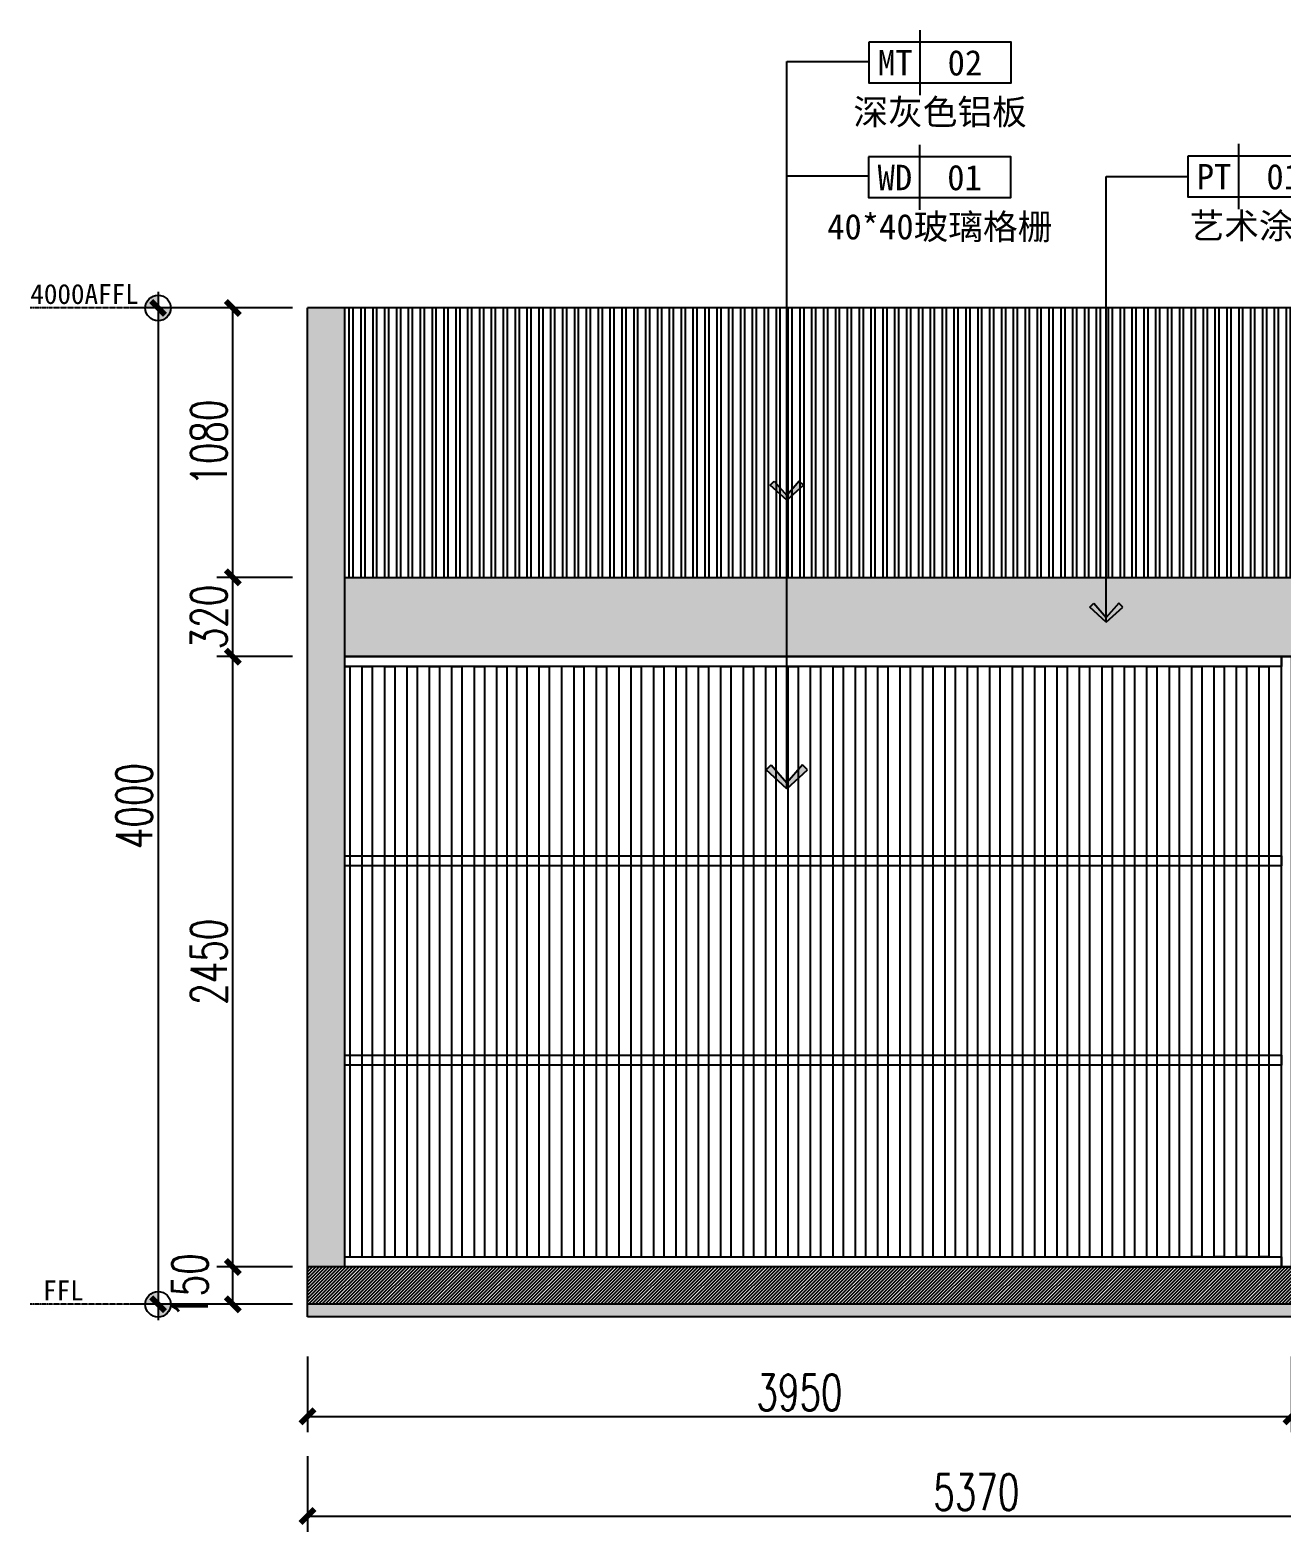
# Model space of a CAD drawing. Header units: millimetres. Extents: x 5625199 to 7433318, y -3316392 to -2552493.
# Drawn here: x 6440083 to 6445109, y -2677437 to -2671407 of the extents above; entities that cross this region are included whole.
import ezdxf
from ezdxf.enums import TextEntityAlignment as Align

# ---------------------------------------------------------------- set-up
doc = ezdxf.new("R2010")
doc.units = ezdxf.units.MM
doc.header["$PDMODE"] = 35
doc.header["$PDSIZE"] = -10
doc.linetypes.add('M-CENTER', pattern=[11.25, 7.5, -1.25, 1.25, -1.25])
for name, color, linetype in [('155', 155, 'Continuous'), ('DIM', 7, 'Continuous'), ('PL-固定家具', 155, 'Continuous'), ('PL-文字标注', 2, 'Continuous')]:
    doc.layers.add(name, color=color, linetype=linetype)
doc.styles.add('03.YBC-宋体2.5', font='', dxfattribs={"width": 0.8, "height": 2.5})
doc.styles.add('dop-S', font='')
doc.styles.add('标注-尺寸', font='simplex.shx', dxfattribs={"width": 0.7})
doc.styles.get('03.YBC-宋体2.5').set_extended_font_data('SimSun')
doc.styles.get('dop-S').set_extended_font_data('SimSun')
doc.dimstyles.new('90', dxfattribs={"dimscale": 0.9, "dimtxt": 150, "dimasz": 50, "dimexe": 120, "dimexo": 150, "dimgap": 30, "dimtad": 1, "dimdec": 0, "dimrnd": 5, "dimdsep": 46, "dimtxsty": '标注-尺寸', "dimblk": 'ARCHTICK', "dimcen": 0.2, "dimclrd": 8, "dimclre": 8, "dimclrt": 2, "dimadec": 0, "dimazin": 0, "dimtfac": 1, "dimtdec": 0, "dimtmove": 2, "dimatfit": 3, "dimldrblk": 'ccccc', "dimfxl": 300, "dimfxlon": 1, "dimtolj": 1, "dimtzin": 0, "dimarcsym": 0})
doc.dimstyles.new('副本 100', dxfattribs={"dimscale": 0.8, "dimtxt": 180, "dimasz": 70, "dimexe": 80, "dimexo": 100, "dimgap": 30, "dimtad": 1, "dimdec": 0, "dimrnd": 5, "dimdsep": 46, "dimtxsty": '标注-尺寸', "dimblk": 'ARCHTICK', "dimcen": 0.2, "dimdle": 5, "dimclrd": 8, "dimclre": 8, "dimclrt": 2, "dimadec": 0, "dimazin": 0, "dimtfac": 1, "dimtdec": 0, "dimtmove": 2, "dimatfit": 3, "dimldrblk": 'ccccc', "dimfxl": 300, "dimfxlon": 1, "dimtolj": 1, "dimtzin": 0, "dimarcsym": 0})

# ---------------------------------------------------------------- blocks, each defined once
blk = doc.blocks.new('_ArchTick')
at = {"color": 0, "linetype": 'ByBlock', "const_width": 0.4}
blk.add_lwpolyline([(-0.5, -0.5), (0.5, 0.5)], dxfattribs=at)
blk = doc.blocks.new('*D309')
at = {"layer": '155', "color": 8, "lineweight": -2, "ltscale": 500, "transparency": 16777216}
for p, q in [((6441196.475967375, -2676732.718903087), (6441196.475967375, -2677036.718903087)), ((6445146.585626369, -2676732.718903087), (6445146.585626369, -2677036.718903087)), ((6441192.475967375, -2676972.718903087), (6445150.585626369, -2676972.718903087))]:
    blk.add_line(p, q, dxfattribs=at)
at = {"layer": 'Defpoints', "color": 0, "transparency": 16777216}
for p in [(6441196.475967375, -2676372.718903087), (6445146.585626369, -2676372.718903087), (6445146.585626369, -2676972.718903087)]:
    blk.add_point(p, dxfattribs=at)
at = {"layer": '155', "color": 8, "linetype": 'ByBlock', "lineweight": -2, "transparency": 16777216, "xscale": 56, "yscale": 56, "zscale": 56, "rotation": 180}
blk.add_blockref('_ArchTick', (6441196.475967375, -2676972.718903087), dxfattribs=at)
at = {"layer": '155', "color": 8, "linetype": 'ByBlock', "lineweight": -2, "transparency": 16777216, "xscale": 56, "yscale": 56, "zscale": 56}
blk.add_blockref('_ArchTick', (6445146.585626369, -2676972.718903087), dxfattribs=at)
at = {"layer": '155', "color": 2, "ltscale": 500, "transparency": 16777216, "insert": (6443171.530796872, -2676876.718903086), "char_height": 144, "attachment_point": 5, "style": '标注-尺寸'}
blk.add_mtext('\\A1;3950', dxfattribs=at)
blk = doc.blocks.new('ccccc')
h = blk.add_hatch(color=44)
h.dxf.hatch_style = 1
h.paths.add_polyline_path([(-1.713128774543291, -1.115298350458032), (-1.349075249163432, -1.474599215202033), (1e-16, 1e-16), (-1.349075249163432, 1.474599215202033), (-1.713128774543291, 1.115298350458032), (-0.4242640688316899, -1e-16)])
at = {"color": 44}
for p, q in [((-1.349075249163432, 1.474599215202033), (-1.713128774543291, 1.115298350458032)), ((-1.713128774543291, 1.115298350458032), (-0.4242640688316898, 0)), ((0, 0), (-1.349075249163432, 1.474599215202033)), ((-0.4242640688316898, 0), (-5.066636229632421, 0)), ((-1.713128774543291, -1.115298350458032), (-0.4242640688316898, 0)), ((0, 0), (-1.349075249163432, -1.474599215202033)), ((-1.349075249163432, -1.474599215202033), (-1.713128774543291, -1.115298350458032))]:
    blk.add_line(p, q, dxfattribs=at)
blk = doc.blocks.new('*D374')
at = {"layer": '155', "color": 8, "lineweight": -2, "ltscale": 500, "transparency": 16777216}
for p, q in [((6441196.475967375, -2677132.718903087), (6441196.475967375, -2677436.718903087)), ((6446566.585591257, -2677132.718903087), (6446566.585591257, -2677436.718903087)), ((6441192.475967375, -2677372.718903086), (6446570.585591257, -2677372.718903086))]:
    blk.add_line(p, q, dxfattribs=at)
at = {"layer": 'Defpoints', "color": 0, "transparency": 16777216}
for p in [(6441196.475967375, -2676372.718903087), (6446566.585591257, -2676572.718903087), (6446566.585591257, -2677372.718903086)]:
    blk.add_point(p, dxfattribs=at)
at = {"layer": '155', "color": 8, "linetype": 'ByBlock', "lineweight": -2, "transparency": 16777216, "xscale": 56, "yscale": 56, "zscale": 56, "rotation": 180}
blk.add_blockref('_ArchTick', (6441196.475967375, -2677372.718903086), dxfattribs=at)
at = {"layer": '155', "color": 8, "linetype": 'ByBlock', "lineweight": -2, "transparency": 16777216, "xscale": 56, "yscale": 56, "zscale": 56}
blk.add_blockref('_ArchTick', (6446566.585591257, -2677372.718903086), dxfattribs=at)
at = {"layer": '155', "color": 2, "ltscale": 500, "transparency": 16777216, "insert": (6443881.530779316, -2677276.718903087), "char_height": 144, "attachment_point": 5, "style": '标注-尺寸'}
blk.add_mtext('\\A1;5370', dxfattribs=at)
blk = doc.blocks.new('子标高')
h = blk.add_hatch(color=256)
edge = h.paths.add_edge_path()
edge.add_arc((-600.2409431565975, 0.2411642588631366), 50.95940477876863, 89.72884797535391, 180.2711520246482, ccw=False)
edge.add_line((-599.9997788977342, 51.19999838216973), (-599.9997788977342, -3.638e-12))
edge.add_line((-599.9997788977342, 0), (-651.1997772799077, 0))
edge = h.paths.add_edge_path()
edge.add_arc((-599.7586146388712, -0.2411642588667746), 50.95940477876958, -90.27115202464557, 0.271152024646824, ccw=False)
edge.add_line((-599.9997788977342, -51.19999838217336), (-599.9997788977342, 0))
edge.add_line((-599.9997788977342, 0), (-548.7997805155609, 0))
for p, q in [((-599.9997788977342, 63.99999797771307), (-599.9997788977342, -63.9999979777167)), ((-200, 0), (-709.9997754219294, 0))]:
    blk.add_line(p, q)
at = {"linetype": 'M-CENTER', "ltscale": 0.5}
blk.add_line((-709.9997754219294, -3.63798e-11), (-1113.972843062991, 9.8225428e-09), dxfattribs=at)
at = {"color": 5}
blk.add_circle((-599.9997788977342, 0), 51.19999838217196, dxfattribs=at)
at = {"style": 'dop-S'}
blk.add_attdef('标高', (-1232.206651260485, 15.99306680168956), '', height=99.99999684017963, dxfattribs=at)
blk = doc.blocks.new('母标高')
h = blk.add_hatch(color=256)
edge = h.paths.add_edge_path()
edge.add_arc((-600.2409431565975, 0.2411642588631366), 50.95940477876863, 89.72884797535391, 180.2711520246482, ccw=False)
edge.add_line((-599.9997788977342, 51.19999838216973), (-599.9997788977342, -3.638e-12))
edge.add_line((-599.9997788977342, 0), (-651.1997772799077, 0))
edge = h.paths.add_edge_path()
edge.add_arc((-599.7586146388712, -0.2411642588667746), 50.95940477876958, -90.27115202464557, 0.271152024646824, ccw=False)
edge.add_line((-599.9997788977342, -51.19999838217336), (-599.9997788977342, 0))
edge.add_line((-599.9997788977342, 0), (-548.7997805155609, 0))
for p, q in [((-599.9997788977342, 63.99999797771307), (-599.9997788977342, -63.9999979777167)), ((-200, 0), (-709.9997754219294, 0))]:
    blk.add_line(p, q)
at = {"linetype": 'M-CENTER', "ltscale": 0.5}
blk.add_line((-709.9997754219294, -3.63798e-11), (-1113.972843062991, 9.8225428e-09), dxfattribs=at)
at = {"color": 5}
blk.add_circle((-599.9997788977342, 0), 51.19999838217196, dxfattribs=at)
at = {"style": 'dop-S'}
blk.add_attdef('标高', (-1104.391530706991, 15.99306680168956), '', height=99.99999684017963, dxfattribs=at)
blk = doc.blocks.new('*D537')
at = {"layer": '155', "color": 8, "lineweight": -2, "ltscale": 500, "transparency": 16777216}
for p, q in [((6441136.475967375, -2676372.718903087), (6440832.475967375, -2676372.718903087)), ((6440896.475967374, -2676526.718903087), (6440896.475967374, -2676368.718903087)), ((6441136.475967375, -2676522.718903087), (6440832.475967375, -2676522.718903087))]:
    blk.add_line(p, q, dxfattribs=at)
at = {"layer": 'Defpoints', "color": 0, "transparency": 16777216}
for p in [(6440896.475967374, -2676372.718903087), (6441335.312624277, -2676372.718903087), (6441335.312624277, -2676522.718903087)]:
    blk.add_point(p, dxfattribs=at)
at = {"layer": '155', "color": 8, "linetype": 'ByBlock', "lineweight": -2, "transparency": 16777216, "xscale": 56, "yscale": 56, "zscale": 56}
for p, rotation in [((6440896.475967374, -2676372.718903087), 90), ((6440896.475967374, -2676522.718903087), 270)]:
    blk.add_blockref('_ArchTick', p, dxfattribs=dict(at, rotation=rotation))
at = {"layer": '155', "color": 2, "ltscale": 500, "transparency": 16777216, "insert": (6440724.475967374, -2676447.718903087), "char_height": 144, "attachment_point": 5, "rotation": 90, "style": '标注-尺寸'}
blk.add_mtext('\\A1;150', dxfattribs=at)
blk = doc.blocks.new('*D538')
at = {"layer": '155', "color": 8, "lineweight": -2, "ltscale": 500, "transparency": 16777216}
for p, q in [((6441136.475967375, -2673922.718903087), (6440832.475967375, -2673922.718903087)), ((6440896.475967374, -2676376.718903087), (6440896.475967374, -2673918.718903087)), ((6441136.475967375, -2676372.718903087), (6440832.475967375, -2676372.718903087))]:
    blk.add_line(p, q, dxfattribs=at)
at = {"layer": 'Defpoints', "color": 0, "transparency": 16777216}
for p in [(6440896.475967374, -2673922.718903087), (6441775.734031129, -2673922.718903087), (6441335.312624277, -2676372.718903087)]:
    blk.add_point(p, dxfattribs=at)
at = {"layer": '155', "color": 8, "linetype": 'ByBlock', "lineweight": -2, "transparency": 16777216, "xscale": 56, "yscale": 56, "zscale": 56}
for p, rotation in [((6440896.475967374, -2673922.718903087), 90), ((6440896.475967374, -2676372.718903087), 270)]:
    blk.add_blockref('_ArchTick', p, dxfattribs=dict(at, rotation=rotation))
at = {"layer": '155', "color": 2, "ltscale": 500, "transparency": 16777216, "insert": (6440800.475967375, -2675147.718903087), "char_height": 144, "attachment_point": 5, "rotation": 90, "style": '标注-尺寸'}
blk.add_mtext('\\A1;2450', dxfattribs=at)
blk = doc.blocks.new('*D539')
at = {"layer": '155', "color": 8, "lineweight": -2, "ltscale": 500, "transparency": 16777216}
for p, q in [((6441136.475967375, -2673604.328019735), (6440832.475967375, -2673604.328019735)), ((6440896.475967374, -2673926.718903087), (6440896.475967374, -2673600.328019735)), ((6441136.475967375, -2673922.718903087), (6440832.475967375, -2673922.718903087))]:
    blk.add_line(p, q, dxfattribs=at)
at = {"layer": 'Defpoints', "color": 0, "transparency": 16777216}
for p in [(6440896.475967374, -2673604.328019735), (6441775.734031129, -2673604.328019735), (6441775.734031129, -2673922.718903087)]:
    blk.add_point(p, dxfattribs=at)
at = {"layer": '155', "color": 8, "linetype": 'ByBlock', "lineweight": -2, "transparency": 16777216, "xscale": 56, "yscale": 56, "zscale": 56}
for p, rotation in [((6440896.475967374, -2673604.328019735), 90), ((6440896.475967374, -2673922.718903087), 270)]:
    blk.add_blockref('_ArchTick', p, dxfattribs=dict(at, rotation=rotation))
at = {"layer": '155', "color": 2, "ltscale": 500, "transparency": 16777216, "insert": (6440800.475967375, -2673763.523461411), "char_height": 144, "attachment_point": 5, "rotation": 90, "style": '标注-尺寸'}
blk.add_mtext('\\A1;320', dxfattribs=at)
blk = doc.blocks.new('*D540')
at = {"layer": '155', "color": 8, "lineweight": -2, "ltscale": 500, "transparency": 16777216}
for p, q in [((6440896.475967374, -2673608.328019736), (6440896.475967374, -2672518.718903087)), ((6441136.475967375, -2672522.718903087), (6440832.475967375, -2672522.718903087)), ((6441136.475967375, -2673604.328019735), (6440832.475967375, -2673604.328019735))]:
    blk.add_line(p, q, dxfattribs=at)
at = {"layer": 'Defpoints', "color": 0, "transparency": 16777216}
for p in [(6440896.475967374, -2672522.718903087), (6441762.983029323, -2672522.718903087), (6441639.492302402, -2673604.328019735)]:
    blk.add_point(p, dxfattribs=at)
at = {"layer": '155', "color": 8, "linetype": 'ByBlock', "lineweight": -2, "transparency": 16777216, "xscale": 56, "yscale": 56, "zscale": 56}
for p, rotation in [((6440896.475967374, -2672522.718903087), 90), ((6440896.475967374, -2673604.328019735), 270)]:
    blk.add_blockref('_ArchTick', p, dxfattribs=dict(at, rotation=rotation))
at = {"layer": '155', "color": 2, "ltscale": 500, "transparency": 16777216, "insert": (6440800.475967375, -2673063.523461411), "char_height": 144, "attachment_point": 5, "rotation": 90, "style": '标注-尺寸'}
blk.add_mtext('\\A1;1080', dxfattribs=at)
blk = doc.blocks.new('*D541')
at = {"layer": '155', "color": 8, "lineweight": -2, "ltscale": 500, "transparency": 16777216}
for p, q in [((6440596.476188477, -2672518.718903087), (6440596.476188477, -2676526.718903087)), ((6440836.476188477, -2672522.718903087), (6440532.476188478, -2672522.718903087)), ((6440836.476188477, -2676522.718903087), (6440532.476188478, -2676522.718903087))]:
    blk.add_line(p, q, dxfattribs=at)
at = {"layer": 'Defpoints', "color": 0, "transparency": 16777216}
for p in [(6441762.983029323, -2672522.718903087), (6440596.476188477, -2676522.718903087), (6441436.187316903, -2676522.718903087)]:
    blk.add_point(p, dxfattribs=at)
at = {"layer": '155', "color": 8, "linetype": 'ByBlock', "lineweight": -2, "transparency": 16777216, "xscale": 56, "yscale": 56, "zscale": 56}
for p, rotation in [((6440596.476188477, -2672522.718903087), 90), ((6440596.476188477, -2676522.718903087), 270)]:
    blk.add_blockref('_ArchTick', p, dxfattribs=dict(at, rotation=rotation))
at = {"layer": '155', "color": 2, "ltscale": 500, "transparency": 16777216, "insert": (6440500.476188478, -2674522.718903087), "char_height": 144, "attachment_point": 5, "rotation": 90, "style": '标注-尺寸'}
blk.add_mtext('\\A1;4000', dxfattribs=at)
blk = doc.blocks.new('*U613')
at = {"color": 50}
blk.add_line((-9.000000000004574, 3.200000000014711), (-9.000000000004574, -3.200000000014711), dxfattribs=at)
at = {"color": 150}
blk.add_lwpolyline([(-14.00000000000457, 2.000000000014665), (-13.99999999999542, -2.000000000014665), (4.5759e-12, -2.000000000014665), (-4.5759e-12, 2.000000000014665)], close=True, dxfattribs=at)
at = {"color": 50, "style": '03.YBC-宋体2.5', "flags": 8}
for tag, p in [('PT', (-11.41203370425435, -0.0169426641272139)), ('01', (-4.560573803961943, -0.0169426641272139)), ('材料名称', (-7.000000000004575, -4.854991556547588))]:
    blk.add_attdef(tag, text='', height=2.5, dxfattribs=at).set_placement(p, align=Align.MIDDLE_CENTER)
blk = doc.blocks.new('*U604')
at = {"color": 50}
blk.add_line((-9.000000000004574, 3.200000000014711), (-9.000000000004574, -3.200000000014711), dxfattribs=at)
at = {"color": 150}
blk.add_lwpolyline([(-14.00000000000457, 2.000000000014665), (-13.99999999999542, -2.000000000014665), (4.5759e-12, -2.000000000014665), (-4.5759e-12, 2.000000000014665)], close=True, dxfattribs=at)
at = {"color": 50, "style": '03.YBC-宋体2.5', "flags": 8}
for tag, p in [('PT', (-11.41203370425435, -0.0169426641272139)), ('01', (-4.560573803961943, -0.0169426641272139)), ('材料名称', (-7.000000000004575, -4.854991556547588))]:
    blk.add_attdef(tag, text='', height=2.5, dxfattribs=at).set_placement(p, align=Align.MIDDLE_CENTER)
blk = doc.blocks.new('*U618')
at = {"color": 50}
blk.add_line((-9.000000000004574, 3.200000000014711), (-9.000000000004574, -3.200000000014711), dxfattribs=at)
at = {"color": 150}
blk.add_lwpolyline([(-14.00000000000457, 2.000000000014665), (-13.99999999999542, -2.000000000014665), (4.5759e-12, -2.000000000014665), (-4.5759e-12, 2.000000000014665)], close=True, dxfattribs=at)
at = {"color": 50, "style": '03.YBC-宋体2.5', "flags": 8}
for tag, p in [('PT', (-11.41203370425435, -0.0169426641272139)), ('01', (-4.560573803961943, -0.0169426641272139)), ('材料名称', (-7.000000000004575, -4.854991556547588))]:
    blk.add_attdef(tag, text='', height=2.5, dxfattribs=at).set_placement(p, align=Align.MIDDLE_CENTER)

msp = doc.modelspace()

# ---------------------------------------------------------------- hatches: boundary and pattern name
at = {"layer": '155', "ltscale": 500}
h = msp.add_hatch(dxfattribs=at)
h.set_pattern_fill('钢筋混凝土', color=250, scale=3)
h.set_pattern_definition([(45, (613248.6137712891, -417409.755274), (-5.303300858899105, 5.303300858899106), []), (50, (613248.6137712891, -417409.755274), (21.5178054780226, -1.882564049477853), [2.249999999999998, -24.74999999999999]), (355, (613248.6137712891, -417409.755274), (-4.162540008390001, 22.56576401100035), [1.799999999999999, -19.8]), (100.4514, (613250.4069216892, -417409.9121542), (17.35528145142065, 20.68318626182861), [1.912205699999999, -21.03426335999998]), (46.1842, (613248.6137712891, -417403.755274), (32.01723145876933, -4.965570429870544), [3.375, -37.125]), (96.6356, (613251.2818736392, -417404.16907321), (28.0398811664611, 29.22353612701324), [2.86830864, -31.55139]), (351.1842000000001, (613248.6137712891, -417403.755274), (28.03985835400882, 29.22355802775973), [2.7, -29.7]), (21, (613251.6137712891, -417405.255274), (17.90721156355385, -12.07856671996016), [2.25, -24.75]), (326, (613251.6137712891, -417405.255274), (7.299459957647467, 21.75450135140559), [1.799999999999999, -19.79999999999998]), (71.4514, (613253.1060382792, -417406.26182218), (25.20667885744471, 9.675914901298569), [1.912205699999999, -21.03426336]), (37.5, (613248.6137712891, -417409.755274), (0.3647956595187181, 9.986815614939346), [0, -19.56, 0, -20.1, 0, -19.875]), (7.499999999999999, (613248.6137712891, -417409.755274), (7.892086123264457, 11.83235135647081), [0, -11.45999999999999, 0, -19.10999999999998, 0, -7.574999999999997]), (327.5, (613241.9237712892, -417409.755274), (16.01467308517227, -0.6766461520313927), [0, -7.499999999999998, 0, -23.39999999999999, 0, -31.04999999999999]), (317.5, (613238.9237712892, -417409.755274), (17.49558508027159, 3.003149469969531), [0, -9.75, 0, -15.54, 0, -22.05])])
h.paths.add_polyline_path([(6441346.475967375, -2672522.718903087), (6441196.475967375, -2672522.718903087), (6441196.475967375, -2676372.718903087), (6441346.475967375, -2676372.718903087)])
h = msp.add_hatch(dxfattribs=at)
h.set_pattern_fill('ANSI32', color=250, scale=5, angle=45)
h.set_pattern_definition([(90, (273402.824621, -417409.755274), (-47.625, 2.9e-15), []), (90, (273418.699627857, -417393.8802671429), (-47.625, 2.9e-15), [])])
h.paths.add_polyline_path([(6441346.475967375, -2673604.328019735), (6446426.585591258, -2673604.328019735), (6446426.585591258, -2672522.718903087), (6441346.475967375, -2672522.718903087)])
h = msp.add_hatch(dxfattribs=at)
h.set_pattern_fill('CONC', color=250, scale=8)
h.set_pattern_definition([(0, (273595.864621, -417279.7072739999), (0, 203.2), [0, -203.2]), (0, (273597.896621, -417350.827274), (0, 203.2), [0, -203.2]), (0, (273603.992621, -417241.099274), (0, 203.2), [0, -203.2]), (338.1986, (273498.328621, -417304.091274), (609.6000554757884, -203.1999818137321), [21.8852496, -1072.3802784]), (216.8699, (273518.648621, -417312.219274), (609.5999833019285, 406.400025047106), [10.16, -1005.84]), (130.6013, (273510.520621, -417318.315274), (1016.000085595377, -1219.199800489247), [18.734024, -1854.6773168]), (206.5651, (273443.464621, -417342.699274), (-203.1998288935924, -203.2002660693445), [4.543755199999999, -449.8252624]), (326.3099, (273439.400621, -417344.731274), (406.3999101390997, -203.2002711718614), [7.3265792, -725.3215872]), (108.4349, (273445.496621, -417348.7952739999), (-203.1996755348543, 406.4000883092897), [6.4257936, -636.149096]), (225, (273573.512621, -417363.0192740001), (-2.84e-14, -203.2000628800271), [8.6209632, -278.7471184]), (0, (273567.416621, -417369.115274), (203.2, 203.2), [12.192, -191.008]), (135, (273579.608621, -417369.115274), (-203.2000651427688, 1.42e-14), [8.62096, -278.7471184]), (251.5651, (273549.128621, -417232.971274), (203.1996750288869, 406.4000918510402), [6.425792, -636.149096]), (0, (273547.096621, -417239.0672739999), (203.2, 203.2), [10.16, -193.04]), (143.1301, (273557.256621, -417239.0672739999), (-609.5999833019285, 406.4000250471062), [10.16, -1005.84]), (213.6901, (273441.432621, -417230.9392739999), (406.3999074765396, 203.2002693968192), [7.326576, -725.3215872]), (341.5650999999999, (273435.336621, -417235.003274), (-406.4000918510401, 203.1996750288873), [12.851584, -629.7233023999999]), (126.8699, (273447.528621, -417239.0672739999), (406.400025047106, -609.5999833019285), [10.16, -1005.84]), (0, (273500.360621, -417239.0672739999), (0, 203.2), [0, -203.2]), (0, (273445.496621, -417291.899274), (0, 203.2), [0, -203.2]), (0, (273502.392621, -417367.083274), (0, 203.2), [0, -203.2]), (0, (273557.256621, -417304.091274), (0, 203.2), [0, -203.2]), (0, (273498.328621, -417269.547274), (0, 203.2), [0, -203.2]), (0, (273453.624621, -417263.451274), (0, 203.2), [0, -203.2]), (0, (273471.912621, -417275.6432739999), (0, 203.2), [0, -203.2]), (0, (273463.784621, -417324.4112739999), (0, 203.2), [0, -203.2]), (0, (273415.016621, -417316.283274), (0, 203.2), [0, -203.2]), (0, (273417.048621, -417269.547274), (0, 203.2), [0, -203.2]), (0, (273410.952621, -417224.843274), (0, 203.2), [0, -203.2]), (0, (273473.944621, -417216.7152740001), (0, 203.2), [0, -203.2]), (0, (273518.648621, -417208.587274), (0, 203.2), [0, -203.2]), (0, (273589.768621, -417216.7152740001), (0, 203.2), [0, -203.2]), (0, (273541.0006209999, -417279.7072739999), (0, 203.2), [0, -203.2]), (0, (273520.680621, -417243.131274), (0, 203.2), [0, -203.2]), (0, (273536.936621, -417340.667274), (0, 203.2), [0, -203.2]), (0, (273475.976621, -417350.827274), (0, 203.2), [0, -203.2]), (0, (273536.936621, -417395.531274), (0, 203.2), [0, -203.2]), (0, (273469.880621, -417383.3392739999), (0, 203.2), [0, -203.2]), (0, (273404.856621, -417389.435274), (0, 203.2), [0, -203.2]), (0, (273429.2406210001, -417399.595274), (0, 203.2), [0, -203.2]), (0, (273431.272621, -417371.1472739999), (0, 203.2), [0, -203.2]), (0, (273567.416621, -417403.659274), (0, 203.2), [0, -203.2]), (0, (273591.800621, -417320.347274), (0, 203.2), [0, -203.2]), (0, (273581.640621, -417259.387274), (0, 203.2), [0, -203.2]), (0, (273488.168621, -417405.691274), (0, 203.2), [0, -203.2])])
h.paths.add_polyline_path([(6441346.475967375, -2673922.718903087), (6446026.475967376, -2673922.718903087), (6446026.475967376, -2676372.718903087), (6446426.585591258, -2676372.718903087), (6446426.585591258, -2673604.328019735), (6441346.475967375, -2673604.328019735)])
h = msp.add_hatch(dxfattribs=at)
h.set_pattern_fill('ANSI31', color=250, scale=3)
h.set_pattern_definition([(45, (273402.824621, -417409.755274), (-6.735192090801863, 6.735192090801865), [])])
h.paths.add_polyline_path([(6441196.475967375, -2676372.718903087), (6441196.475967375, -2676522.718903087), (6446426.585591258, -2676522.718903087), (6446426.585591258, -2676372.718903087)])
h = msp.add_hatch(color=250, dxfattribs=at)
h.dxf.hatch_style = 1
h.paths.add_polyline_path([(6446426.585591258, -2676522.718903087), (6441196.475967375, -2676522.718903087), (6441196.475967375, -2676572.718903087), (6446426.585591258, -2676572.718903087)])

# ---------------------------------------------------------------- linework, layer by layer
at = {"layer": '155', "color": 0, "ltscale": 500}
for p, q in [((6446566.585591257, -2672522.718903087), (6441196.475967375, -2672522.718903087)), ((6441196.475967375, -2676372.718903087), (6441196.475967375, -2672522.718903087)), ((6441346.475967375, -2676372.718903087), (6441346.475967375, -2672522.718903087)), ((6441196.475967375, -2676572.718903087), (6441196.475967375, -2676372.718903087)), ((6446426.585591258, -2676522.718903087), (6441196.475967375, -2676522.718903087)), ((6446566.585591257, -2676572.718903087), (6441196.475967375, -2676572.718903087))]:
    msp.add_line(p, q, dxfattribs=at)
at = {"layer": '155', "color": 5, "ltscale": 500}
msp.add_line((6441346.475967375, -2673604.328019735), (6446426.585591258, -2673604.328019735), dxfattribs=at)
at = {"layer": '155', "color": 4, "ltscale": 500}
msp.add_line((6446026.475967376, -2673922.718903087), (6441346.475967375, -2673922.718903087), dxfattribs=at)
at = {"layer": '155', "color": 7, "ltscale": 500}
msp.add_line((6446426.585591258, -2676372.718903087), (6441196.475967375, -2676372.718903087), dxfattribs=at)
at = {"layer": '155', "color": 3, "ltscale": 500}
msp.add_line((6444446.366308381, -2676372.718903087), (6446026.475967376, -2676372.718903087), dxfattribs=at)
at = {"layer": 'PL-固定家具', "color": 155, "ltscale": 500}
for points in [[(6441346.475967375, -2673922.718903087), (6445106.366308382, -2673922.718903087), (6445106.366308382, -2673962.718903087), (6441346.475967375, -2673962.718903087)], [(6441346.475967375, -2674722.718903087), (6445106.366308382, -2674722.718903087), (6445106.366308382, -2674762.718903087), (6441346.475967375, -2674762.718903087)], [(6441346.475967375, -2674722.718903087), (6441996.366308382, -2674722.718903087)], [(6441996.366308382, -2674762.718903087), (6441346.475967375, -2674762.718903087)], [(6441346.475967375, -2675522.718903087), (6445106.366308382, -2675522.718903087), (6445106.366308382, -2675562.718903087), (6441346.475967375, -2675562.718903087)], [(6441346.475967375, -2675522.718903087), (6441996.366308382, -2675522.718903087)], [(6441996.366308382, -2675562.718903087), (6441346.475967375, -2675562.718903087)], [(6441346.475967375, -2676332.718903087), (6445106.366308382, -2676332.718903087), (6445106.366308382, -2676372.718903087), (6441346.475967375, -2676372.718903087)]]:
    msp.add_lwpolyline(points, dxfattribs=at)
at = {"layer": 'PL-固定家具', "color": 250, "ltscale": 500}
for points in [[(6441346.475967375, -2673962.718903087), (6441366.366308382, -2673962.718903087), (6441366.366308382, -2676332.718903087)], [(6441416.366308382, -2676332.718903087), (6441416.366308382, -2673962.718903087), (6441456.366308382, -2673962.718903087), (6441456.366308382, -2676332.718903087)], [(6441506.366308382, -2676332.718903087), (6441506.366308382, -2673962.718903087), (6441546.366308382, -2673962.718903087), (6441546.366308382, -2676332.718903087)], [(6441596.366308382, -2676332.718903087), (6441596.366308382, -2673962.718903087), (6441636.366308382, -2673962.718903087), (6441636.366308382, -2676332.718903087)], [(6441686.366308382, -2676332.718903087), (6441686.366308382, -2673962.718903087), (6441726.366308381, -2673962.718903087), (6441726.366308381, -2676332.718903087)], [(6441776.366308382, -2676332.718903087), (6441776.366308382, -2673962.718903087), (6441816.366308382, -2673962.718903087), (6441816.366308382, -2676332.718903087)], [(6441866.366308381, -2676332.718903087), (6441866.366308381, -2673962.718903087), (6441906.366308382, -2673962.718903087), (6441906.366308382, -2676332.718903087)], [(6441956.366308382, -2676332.718903087), (6441956.366308382, -2673962.718903087), (6441996.366308382, -2673962.718903087), (6441996.366308382, -2676332.718903087)], [(6442036.366308382, -2676332.718903087), (6442036.366308382, -2673962.718903087), (6442076.366308382, -2673962.718903087), (6442076.366308382, -2676332.718903087)], [(6442126.366308382, -2676332.718903087), (6442126.366308382, -2673962.718903087), (6442166.366308383, -2673962.718903087), (6442166.366308383, -2676332.718903087)], [(6442216.366308382, -2673962.718903087), (6442216.366308382, -2676332.718903087)], [(6442266.366308382, -2676332.718903087), (6442266.366308382, -2673962.718903087), (6442306.366308383, -2673962.718903087), (6442306.366308383, -2676332.718903087)], [(6442356.366308382, -2676332.718903087), (6442356.366308382, -2673962.718903087), (6442396.366308381, -2673962.718903087), (6442396.366308381, -2676332.718903087)], [(6442446.366308381, -2673962.718903087), (6442446.366308381, -2676332.718903087)], [(6442496.366308382, -2676332.718903087), (6442496.366308382, -2673962.718903087), (6442536.366308381, -2673962.718903087), (6442536.366308381, -2676332.718903087)], [(6442586.366308382, -2676332.718903087), (6442586.366308382, -2673962.718903087), (6442626.366308381, -2673962.718903087), (6442626.366308381, -2676332.718903087)], [(6442676.366308382, -2676332.718903087), (6442676.366308382, -2673962.718903087), (6442716.366308381, -2673962.718903087), (6442716.366308381, -2676332.718903087)], [(6442766.366308382, -2676332.718903087), (6442766.366308382, -2673962.718903087), (6442806.366308381, -2673962.718903087), (6442806.366308381, -2676332.718903087)], [(6442856.366308382, -2676332.718903087), (6442856.366308382, -2673962.718903087), (6442896.366308382, -2673962.718903087), (6442896.366308382, -2676332.718903087)], [(6442946.366308382, -2676332.718903087), (6442946.366308382, -2673962.718903087), (6442986.366308382, -2673962.718903087), (6442986.366308382, -2676332.718903087)], [(6443036.366308382, -2676332.718903087), (6443036.366308382, -2673962.718903087), (6443076.366308382, -2673962.718903087), (6443076.366308382, -2676332.718903087)], [(6443126.366308383, -2676332.718903087), (6443126.366308383, -2673962.718903087), (6443166.366308381, -2673962.718903087), (6443166.366308381, -2676332.718903087)], [(6443216.366308381, -2676332.718903087), (6443216.366308381, -2673962.718903087), (6443256.366308381, -2673962.718903087), (6443256.366308381, -2676332.718903087)], [(6443306.366308381, -2676332.718903087), (6443306.366308381, -2673962.718903087), (6443346.366308381, -2673962.718903087), (6443346.366308381, -2676332.718903087)], [(6443396.366308381, -2676332.718903087), (6443396.366308381, -2673962.718903087), (6443436.366308382, -2673962.718903087), (6443436.366308382, -2676332.718903087)], [(6443486.366308381, -2676332.718903087), (6443486.366308381, -2673962.718903087), (6443526.366308382, -2673962.718903087), (6443526.366308382, -2676332.718903087)], [(6443576.366308382, -2676332.718903087), (6443576.366308382, -2673962.718903087), (6443616.366308382, -2673962.718903087), (6443616.366308382, -2676332.718903087)], [(6443666.366308382, -2676332.718903087), (6443666.366308382, -2673962.718903087), (6443706.366308382, -2673962.718903087), (6443706.366308382, -2676332.718903087)], [(6443756.366308382, -2676332.718903087), (6443756.366308382, -2673962.718903087), (6443796.366308382, -2673962.718903087), (6443796.366308382, -2676332.718903087)], [(6443846.366308382, -2676332.718903087), (6443846.366308382, -2673962.718903087), (6443886.366308381, -2673962.718903087), (6443886.366308381, -2676332.718903087)], [(6443936.366308381, -2676332.718903087), (6443936.366308381, -2673962.718903087), (6443976.366308381, -2673962.718903087), (6443976.366308381, -2676332.718903087)], [(6444026.366308381, -2676332.718903087), (6444026.366308381, -2673962.718903087), (6444066.366308382, -2673962.718903087), (6444066.366308382, -2676332.718903087)], [(6444116.366308382, -2676332.718903087), (6444116.366308382, -2673962.718903087), (6444156.366308382, -2673962.718903087), (6444156.366308382, -2676332.718903087)], [(6444206.366308382, -2676332.718903087), (6444206.366308382, -2673962.718903087), (6444246.366308382, -2673962.718903087), (6444246.366308382, -2676332.718903087)], [(6444296.366308382, -2676332.718903087), (6444296.366308382, -2673962.718903087), (6444336.366308382, -2673962.718903087), (6444336.366308382, -2676332.718903087)], [(6444386.366308382, -2676332.718903087), (6444386.366308382, -2673962.718903087), (6444426.366308382, -2673962.718903087), (6444426.366308382, -2676332.718903087)], [(6444476.366308382, -2676332.718903087), (6444476.366308382, -2673962.718903087), (6444516.366308382, -2673962.718903087), (6444516.366308382, -2676332.718903087)], [(6444566.366308382, -2676332.718903087), (6444566.366308382, -2673962.718903087), (6444606.366308382, -2673962.718903087), (6444606.366308382, -2676332.718903087)], [(6444656.366308382, -2676332.718903087), (6444656.366308382, -2673962.718903087), (6444696.366308382, -2673962.718903087), (6444696.366308382, -2676332.718903087)]]:
    msp.add_lwpolyline(points, dxfattribs=at)
for points in [[(6444786.366308382, -2673962.718903087), (6444786.366308382, -2676332.718903087), (6444746.366308382, -2676332.718903087), (6444746.366308382, -2673962.718903087)], [(6444876.366308382, -2673962.718903087), (6444876.366308382, -2676332.718903087), (6444836.366308382, -2676332.718903087), (6444836.366308382, -2673962.718903087)], [(6444966.366308382, -2673962.718903087), (6444966.366308382, -2676332.718903087), (6444926.366308382, -2676332.718903087), (6444926.366308382, -2673962.718903087)], [(6445056.366308382, -2673962.718903087), (6445056.366308382, -2676332.718903087), (6445016.366308382, -2676332.718903087), (6445016.366308382, -2673962.718903087)]]:
    msp.add_lwpolyline(points, close=True, dxfattribs=at)
at = {"layer": 'PL-固定家具', "color": 155, "ltscale": 500}
msp.add_lwpolyline([(6445106.366308382, -2673922.718903087), (6445146.366308383, -2673922.718903087), (6445146.366308383, -2676372.718903087), (6445106.366308382, -2676372.718903087)], close=True, dxfattribs=at)

# ---------------------------------------------------------------- block references
ref = msp.add_blockref('*U618', (6444021.892591308, -2671537.708500018), dxfattribs=dict(xscale=40.82399999999999, yscale=40.82399999999999, zscale=40.82399999999999))
ref.add_attrib('材料名称', '深灰色铝板', dxfattribs={"color": 50, "height": 102.06, "style": '03.YBC-宋体2.5'}).set_placement((6443736.124591309, -2671735.908675323), align=Align.MIDDLE_CENTER)
ref.add_attrib('01', '02', dxfattribs={"color": 50, "height": 102.06, "style": '03.YBC-宋体2.5'}).set_placement((6443835.711726336, -2671538.400167338), align=Align.MIDDLE_CENTER)
ref.add_attrib('PT', 'MT', dxfattribs={"color": 50, "height": 102.06, "style": '03.YBC-宋体2.5'}).set_placement((6443556.007727367, -2671538.400167338), align=Align.MIDDLE_CENTER)
ref = msp.add_blockref('*U613', (6444020.424555061, -2671998.378235003), dxfattribs=dict(xscale=40.82399999999999, yscale=40.82399999999999, zscale=40.82399999999999))
ref.add_attrib('材料名称', '40*40玻璃格栅', dxfattribs={"color": 50, "height": 102.06, "style": '03.YBC-宋体2.5'}).set_placement((6443734.656555061, -2672196.578410308), align=Align.MIDDLE_CENTER)
ref.add_attrib('01', '01', dxfattribs={"color": 50, "height": 102.06, "style": '03.YBC-宋体2.5'}).set_placement((6443834.243690088, -2671999.069902323), align=Align.MIDDLE_CENTER)
ref.add_attrib('PT', 'WD', dxfattribs={"color": 50, "height": 102.06, "style": '03.YBC-宋体2.5'}).set_placement((6443554.53969112, -2671999.069902323), align=Align.MIDDLE_CENTER)
ref = msp.add_blockref('*U604', (6445301.665539722, -2671994.985266664), dxfattribs=dict(xscale=40.82399999999999, yscale=40.82399999999999, zscale=40.82399999999999))
ref.add_attrib('材料名称', '艺术涂料', dxfattribs={"color": 50, "height": 102.06, "style": '03.YBC-宋体2.5'}).set_placement((6445015.897539722, -2672193.185441968), align=Align.MIDDLE_CENTER)
ref.add_attrib('01', '01', dxfattribs={"color": 50, "height": 102.06, "style": '03.YBC-宋体2.5'}).set_placement((6445115.484674748, -2671995.676933984), align=Align.MIDDLE_CENTER)
ref.add_attrib('PT', 'PT', dxfattribs={"color": 50, "height": 102.06, "style": '03.YBC-宋体2.5'}).set_placement((6444835.78067578, -2671995.676933984), align=Align.MIDDLE_CENTER)
at = {"layer": 'PL-文字标注', "color": 4, "linetype": 'M-CENTER'}
ref = msp.add_blockref('子标高', (6441196.475967375, -2672522.718903087), dxfattribs=at)
ref.add_attrib('标高', '4000AFFL', (6440083.57743443, -2672506.725836285), dxfattribs={"layer": '0', "height": 80, "style": 'dop-S'})
ref = msp.add_blockref('母标高', (6441196.475967375, -2676522.718903087), dxfattribs=at)
ref.add_attrib('标高', 'FFL', (6440134.765994169, -2676506.725836285), dxfattribs={"layer": '0', "height": 80, "style": 'dop-S'})

# ---------------------------------------------------------------- dimensions: what is measured, and where the dimension line sits
at = {"layer": '155', "ltscale": 500}
for base, p1, p2, picture, middle in [((6440596.476188477, -2676522.718903087), (6441762.983029323, -2672522.718903087), (6441436.187316903, -2676522.718903087), '*D541', (6440500.476188478, -2674522.718903087)), ((6440896.475967374, -2672522.718903087), (6441639.492302402, -2673604.328019735), (6441762.983029323, -2672522.718903087), '*D540', (6440800.475967375, -2673063.523461411)), ((6440896.475967374, -2673604.328019735), (6441775.734031129, -2673922.718903087), (6441775.734031129, -2673604.328019735), '*D539', (6440800.475967375, -2673763.523461411)), ((6440896.475967374, -2673922.718903087), (6441335.312624277, -2676372.718903087), (6441775.734031129, -2673922.718903087), '*D538', (6440800.475967375, -2675147.718903087)), ((6440896.475967374, -2676372.718903087), (6441335.312624277, -2676522.718903087), (6441335.312624277, -2676372.718903087), '*D537', (6440724.475967374, -2676447.718903087))]:
    dim = msp.add_linear_dim(base=base, p1=p1, p2=p2, angle=90, dimstyle='副本 100', dxfattribs=at)
    dim.commit()
    dim.dimension.update_dxf_attribs({"geometry": picture, "text_midpoint": middle})
for base, p2, picture, middle in [((6445146.585626369, -2676972.718903087), (6445146.585626369, -2676372.718903087), '*D309', (6443171.530796872, -2676876.718903086)), ((6446566.585591257, -2677372.718903086), (6446566.585591257, -2676572.718903087), '*D374', (6443881.530779316, -2677276.718903087))]:
    dim = msp.add_linear_dim(base=base, p1=(6441196.475967375, -2676372.718903087), p2=p2, dimstyle='副本 100', dxfattribs=at)
    dim.commit()
    dim.dimension.update_dxf_attribs({"geometry": picture, "text_midpoint": middle})

# ---------------------------------------------------------------- leaders
msp.add_leader([(6443120.714319649, -2674453.031585532), (6443120.714319649, -2671992.933242651), (6443446.193754939, -2671992.933242651)], dimstyle='副本 100', override={"dimgap": 30, "dimtad": 0}, dxfattribs=at)
at = {"layer": 'DIM'}
for points in [[(6443120.714319649, -2673294.846520886), (6443120.714319649, -2671533.212985924), (6443447.928247864, -2671533.212985924)], [(6444402.915611507, -2673784.877641917), (6444402.915611507, -2671994.985266664), (6444730.129539723, -2671994.985266664)]]:
    msp.add_leader(points, dimstyle='90', dxfattribs=at)

doc.saveas('drawing.dxf')
